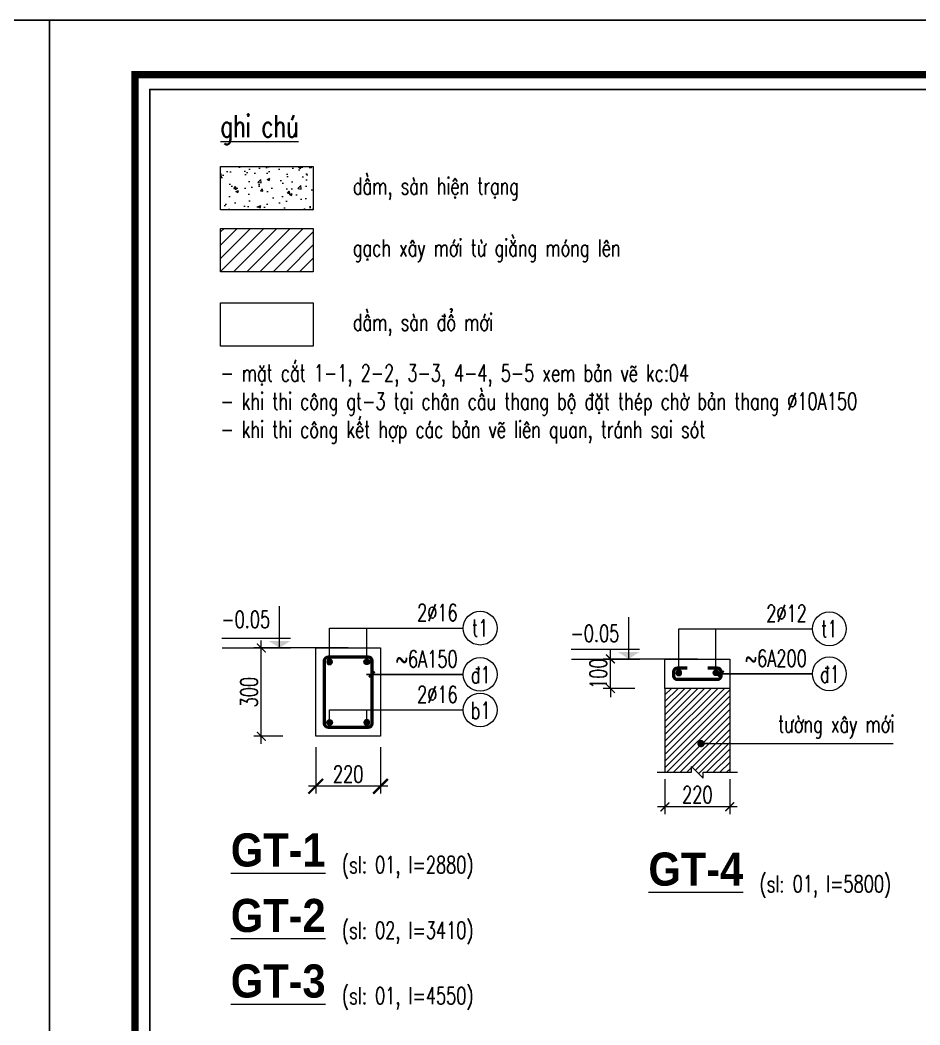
# Model space of a CAD drawing. Header units: millimetres. Extents: x 61738 to 439738, y 60858 to 151243.
# Drawn here: x 145337 to 157564, y 100148 to 113800 of the extents above; entities that cross this region are included whole.
import ezdxf
from ezdxf.enums import TextEntityAlignment as Align

# ---------------------------------------------------------------- set-up
doc = ezdxf.new("R2010")
doc.units = ezdxf.units.MM
for name, color, linetype, lineweight in [('10-TEXT', 4, 'Continuous', 15), ('2-THEP2', 6, 'Continuous', 50), ('3-THAY', 7, 'Continuous', 18), ('7-HATCH', 8, 'Continuous', 13), ('8-DIM', 8, 'Continuous', 15), ('9-SO HIEU', 8, 'Continuous', 15)]:
    doc.layers.add(name, color=color, linetype=linetype, lineweight=lineweight)
doc.layers.add('Khungbo', color=32, linetype='Continuous')
doc.layers.add('KICHTHUOC', color=8, linetype='Continuous')
doc.styles.add('A3 - Text 2.3', font='Vnsimli.shx', dxfattribs={"width": 0.7, "height": 230})
doc.styles.add('A3 - Text 4.5', font='VnArialH-Bold.TTF', dxfattribs={"width": 0.9, "height": 450})
doc.styles.add('A3-Text 2.3', font='vnsimli.shx', dxfattribs={"width": 0.7, "height": 230, "bigfont": 'vn.shx'})
doc.styles.add('S1', font='vnsimli.shx', dxfattribs={"width": 0.75})
doc.styles.add('T1', font='Vnsimli.shx', dxfattribs={"width": 0.7})
doc.dimstyles.new('A3-1-100', dxfattribs={"dimtxt": 200, "dimasz": 120, "dimexe": 100, "dimexo": 0, "dimgap": 50, "dimtad": 1, "dimdec": 0, "dimdsep": 49, "dimtxsty": 'A3-Text 2.3', "dimblk": 'ARCHTICK', "dimcen": 10, "dimdle": 100, "dimclrd": 8, "dimclre": 8, "dimclrt": 2, "dimadec": 0, "dimazin": 2, "dimtfac": 1, "dimtdec": 0, "dimtix": 1, "dimtmove": 1, "dimatfit": 3, "dimldrblk": 'DOT', "dimfxl": 1, "dimtolj": 1, "dimtzin": 0, "dimlwd": -1, "dimlwe": -1, "dimarcsym": 0})
doc.dimstyles.new('A3-1-100x2', dxfattribs={"dimtxt": 200, "dimasz": 120, "dimexe": 100, "dimexo": 0, "dimgap": 50, "dimtad": 1, "dimdec": 0, "dimlfac": 0.5, "dimdsep": 49, "dimtxsty": 'A3-Text 2.3', "dimblk": 'ARCHTICK', "dimcen": 10, "dimdle": 100, "dimclrd": 8, "dimclre": 8, "dimclrt": 2, "dimadec": 0, "dimazin": 2, "dimtfac": 1, "dimtdec": 0, "dimtix": 1, "dimtmove": 1, "dimatfit": 3, "dimldrblk": 'DOT', "dimfxl": 1, "dimtolj": 1, "dimtzin": 0, "dimlwd": -1, "dimlwe": -1, "dimarcsym": 0})
doc.dimstyles.new('A3-1-100x4', dxfattribs={"dimtxt": 200, "dimasz": 120, "dimexe": 100, "dimexo": 0, "dimgap": 50, "dimtad": 1, "dimdec": 0, "dimlfac": 0.25, "dimdsep": 49, "dimtxsty": 'A3-Text 2.3', "dimblk": 'ARCHTICK', "dimcen": 10, "dimdle": 100, "dimclrd": 8, "dimclre": 8, "dimclrt": 2, "dimadec": 0, "dimazin": 2, "dimtfac": 1, "dimtdec": 0, "dimtix": 1, "dimtmove": 1, "dimatfit": 3, "dimldrblk": 'DOT', "dimfxl": 1, "dimtolj": 1, "dimtzin": 0, "dimlwd": -1, "dimlwe": -1, "dimarcsym": 0})
doc.dimstyles.new('KT1-100x4', dxfattribs={"dimscale": 100, "dimtxt": 2.3, "dimasz": 0.006, "dimexe": 0.8, "dimexo": 0, "dimgap": 1.2, "dimtad": 1, "dimdec": 0, "dimlfac": 0.25, "dimrnd": 1, "dimdsep": 46, "dimtxsty": 'T1', "dimblk": 'DIMA', "dimcen": 0.09, "dimdle": 1.2, "dimclrd": 8, "dimclre": 8, "dimclrt": 7, "dimadec": 0, "dimazin": 0, "dimtfac": 1, "dimtdec": 0, "dimtix": 1, "dimtmove": 2, "dimatfit": 3, "dimldrblk": 'DIMA', "dimfxl": 1, "dimtolj": 1, "dimtzin": 0, "dimarcsym": 0})

# ---------------------------------------------------------------- blocks, each defined once
blk = doc.blocks.new('DK THEP')
at = {"layer": '7-HATCH'}
h = blk.add_hatch(color=1, dxfattribs=at)
edge = h.paths.add_edge_path()
edge.add_arc((0, 0), 36.1, 0, 360)
at = {"layer": '7-HATCH', "color": 0}
blk.add_circle((0, 0), 36.1, dxfattribs=at)
blk = doc.blocks.new('COS')
at = {"color": 1, "linetype": 'Continuous', "const_width": 50}
blk.add_lwpolyline([(-64, -64), (64, 64)], dxfattribs=at)
blk = doc.blocks.new('DIMA')
at = {"color": 8, "linetype": 'Continuous'}
blk.add_line((120, 0), (-120, 0), dxfattribs=at)
at = {"color": 1, "linetype": 'Continuous'}
blk.add_blockref('COS', (0, 0), dxfattribs=at)
blk = doc.blocks.new('_ArchTick')
at = {"color": 0, "linetype": 'ByBlock', "const_width": 0.15}
blk.add_lwpolyline([(-0.5, -0.5), (0.5, 0.5)], dxfattribs=at)
blk = doc.blocks.new('*D572')
at = {"layer": '8-DIM', "color": 8, "ltscale": 100, "transparency": 16777216}
for p, q in [((149795, 105269), (148514, 105269)), ((148905, 104069), (148514, 104069))]:
    blk.add_line(p, q, dxfattribs=at)
at = {"layer": '8-DIM', "color": 8, "linetype": 'ByBlock', "ltscale": 100, "transparency": 16777216}
blk.add_line((148614, 103969), (148614, 105369), dxfattribs=at)
at = {"layer": 'Defpoints', "color": 0, "ltscale": 100, "transparency": 16777216}
for p in [(148614, 105269), (149795, 105269), (148905, 104069)]:
    blk.add_point(p, dxfattribs=at)
at = {"layer": '8-DIM', "color": 8, "ltscale": 100, "transparency": 16777216, "xscale": 120, "yscale": 120, "zscale": 120}
for p, rotation in [((148614, 105269), 90), ((148614, 104069), 270)]:
    blk.add_blockref('_ArchTick', p, dxfattribs=dict(at, rotation=rotation))
at = {"layer": '8-DIM', "color": 2, "ltscale": 100, "transparency": 16777216, "insert": (148449, 104669), "char_height": 230, "attachment_point": 5, "rotation": 90, "style": 'A3-Text 2.3'}
blk.add_mtext('\\A1;300', dxfattribs=at)
blk = doc.blocks.new('_Dot')
at = {"color": 0, "linetype": 'ByBlock', "lineweight": -2}
blk.add_line((-0.5, 0), (-1, 0), dxfattribs=at)
at = {"color": 0, "linetype": 'ByBlock', "const_width": 0.5}
blk.add_lwpolyline([(-0.25, 0, 1), (0.25, 0, 1)], format="xyb", close=True, dxfattribs=at)
blk = doc.blocks.new('*U9')
at = {"layer": '10-TEXT'}
for p, q in [((17615, 449767), (17615, 450310)), ((16865, 449893), (17756, 449893)), ((16869, 449766), (17757, 449766))]:
    blk.add_line(p, q, dxfattribs=at)
at = {"layer": '10-TEXT', "color": 1}
blk.add_solid([(17756, 449858), (17615, 449767), (17473, 449858)], dxfattribs=at)
blk = doc.blocks.new('CDS12')
at = {"layer": 'Defpoints'}
blk.add_lwpolyline([(91835, 363353), (49835, 363353), (49835, 393053), (91835, 393053)], close=True, dxfattribs=at)
at = {"layer": 'Khungbo', "color": 1, "const_width": 100}
blk.add_lwpolyline([(91094, 364100), (50996, 364100), (50996, 392312), (91094, 392312)], close=True, dxfattribs=at)
at = {"layer": 'Khungbo', "color": 1}
blk.add_lwpolyline([(90894, 364300), (51196, 364300), (51196, 392112), (90894, 392112)], close=True, dxfattribs=at)
blk = doc.blocks.new('*D800')
at = {"layer": '8-DIM', "color": 8, "transparency": 16777216}
for p, q in [((154099, 103488), (154099, 103011)), ((154980, 103488), (154980, 103011))]:
    blk.add_line(p, q, dxfattribs=at)
at = {"layer": '8-DIM', "color": 8, "linetype": 'ByBlock', "transparency": 16777216}
blk.add_line((155080, 103111), (153999, 103111), dxfattribs=at)
at = {"layer": 'Defpoints', "color": 0, "transparency": 16777216}
for p in [(154099, 103488), (154980, 103488), (154099, 103111)]:
    blk.add_point(p, dxfattribs=at)
at = {"layer": '8-DIM', "color": 8, "transparency": 16777216, "xscale": 120, "yscale": 120, "zscale": 120, "rotation": 180}
blk.add_blockref('_ArchTick', (154099, 103111), dxfattribs=at)
at = {"layer": '8-DIM', "color": 8, "transparency": 16777216, "xscale": 120, "yscale": 120, "zscale": 120}
blk.add_blockref('_ArchTick', (154980, 103111), dxfattribs=at)
at = {"layer": '8-DIM', "color": 2, "transparency": 16777216, "insert": (154540, 103276), "char_height": 230, "attachment_point": 5, "style": 'A3-Text 2.3'}
blk.add_mtext('\\A1;220', dxfattribs=at)
blk = doc.blocks.new('*D801')
at = {"layer": '8-DIM', "color": 8, "linetype": 'ByBlock', "ltscale": 100, "transparency": 16777216}
for p, q in [((153359, 105119), (153359, 105239)), ((153359, 104719), (153359, 105119)), ((153359, 104719), (153359, 104599))]:
    blk.add_line(p, q, dxfattribs=at)
at = {"layer": '8-DIM', "color": 8, "ltscale": 100, "transparency": 16777216}
for p, q in [((154540, 105119), (153259, 105119)), ((153690, 104719), (153259, 104719))]:
    blk.add_line(p, q, dxfattribs=at)
at = {"layer": 'Defpoints', "color": 0, "ltscale": 100, "transparency": 16777216}
for p in [(153359, 105119), (154540, 105119), (153690, 104719)]:
    blk.add_point(p, dxfattribs=at)
at = {"layer": '8-DIM', "color": 8, "ltscale": 100, "transparency": 16777216, "xscale": 120, "yscale": 120, "zscale": 120}
for p, rotation in [((153359, 105119), 270), ((153359, 104719), 90)]:
    blk.add_blockref('_ArchTick', p, dxfattribs=dict(at, rotation=rotation))
at = {"layer": '8-DIM', "color": 2, "ltscale": 100, "transparency": 16777216, "insert": (153194, 104919), "char_height": 230, "attachment_point": 5, "rotation": 90, "style": 'A3-Text 2.3'}
blk.add_mtext('\\A1;100', dxfattribs=at)
blk = doc.blocks.new('*D944')
at = {"layer": '8-DIM', "color": 8, "ltscale": 400, "transparency": 16777216}
for p, q in [((149355, 103920), (149355, 103290)), ((150235, 103920), (150235, 103290))]:
    blk.add_line(p, q, dxfattribs=at)
at = {"layer": '8-DIM', "color": 8, "linetype": 'ByBlock', "ltscale": 400, "transparency": 16777216}
blk.add_line((150335, 103390), (149255, 103390), dxfattribs=at)
at = {"layer": 'Defpoints', "color": 0, "ltscale": 400, "transparency": 16777216}
for p in [(149355, 103920), (150235, 103920), (149355, 103390)]:
    blk.add_point(p, dxfattribs=at)
at = {"layer": '8-DIM', "color": 8, "ltscale": 400, "transparency": 16777216, "xscale": 200, "yscale": 200, "zscale": 200, "rotation": 180}
blk.add_blockref('_ArchTick', (149355, 103390), dxfattribs=at)
at = {"layer": '8-DIM', "color": 8, "ltscale": 400, "transparency": 16777216, "xscale": 200, "yscale": 200, "zscale": 200}
blk.add_blockref('_ArchTick', (150235, 103390), dxfattribs=at)
at = {"layer": '8-DIM', "color": 2, "ltscale": 400, "transparency": 16777216, "insert": (149795, 103555), "char_height": 230, "attachment_point": 5, "style": 'A3-Text 2.3'}
blk.add_mtext('\\A1;220', dxfattribs=at)
blk = doc.blocks.new('_Origin')
at = {"color": 0, "linetype": 'ByBlock', "lineweight": -2}
blk.add_line((0, 0), (-1, 0), dxfattribs=at)
blk.add_circle((0, 0), 0.5, dxfattribs=at)

msp = doc.modelspace()

# ---------------------------------------------------------------- hatches: boundary and pattern name
at = {"layer": '7-HATCH', "ltscale": 500}
h = msp.add_hatch(dxfattribs=at)
h.set_pattern_fill('AR-CONC', color=256, scale=2)
h.set_pattern_definition([(50, (230, 54910), (364.36934, -31.87817), [38.1, -419.1]), (355, (230, 54910), (-70.48565, 382.1133), [30.48, -335.28]), (100.451, (260.36, 54907.34), (293.885, 350.2334), [32.38, -356.18]), (46.1842, (230, 55011.6), (542.1581, -84.0847), [57.15, -628.65]), (96.6356, (275.2, 55004.6), (474.8085, 494.8511), [48.57, -534.27]), (351.184, (230, 55011.6), (474.8092, 494.8502), [45.72, -502.92]), (21, (280.8, 54986.2), (303.22976, -204.53104), [38.1, -419.1]), (326, (280.8, 54986.2), (123.6041, 368.3759), [30.48, -335.28]), (71.4514, (306.07, 54969.16), (426.833, 163.8457), [32.38, -356.18]), (37.5, (230, 54910), (6.17721, 169.11008), [0, -331.216, 0, -340.36, 0, -336.55]), (7.5, (230, 54910), (133.63933, 200.36115), [0, -194.056, 0, -323.596, 0, -128.27]), (327.5, (116.72, 54910), (271.18119, -11.45749), [0, -127, 0, -396.24, 0, -525.78]), (317.5, (65.92, 54910), (296.25836, 50.85298), [0, -165.1, 0, -263.144, 0, -373.38])])
h.paths.add_polyline_path([(149320, 111220), (149320, 111810), (148060, 111810), (148060, 111220)])
at = {"layer": '7-HATCH', "ltscale": 400}
h = msp.add_hatch(dxfattribs=at)
h.set_pattern_fill('ANSI31', color=256, scale=40)
h.set_pattern_definition([(45, (0, 220), (-89.80256, 89.80256), [])])
h.paths.add_polyline_path([(149320, 110380), (149320, 110970), (148060, 110970), (148060, 110380)])
h = msp.add_hatch(dxfattribs=at)
h.set_pattern_fill('ANSI31', color=256, scale=20)
h.set_pattern_definition([(45, (-820, 0), (-44.90128, 44.90128), [])])
h.paths.add_polyline_path([(154460, 103660), (154620, 103500), (154620, 103580), (154980, 103580), (154980, 104718.9), (154100, 104718.9), (154100, 103580), (154460, 103580)])

# ---------------------------------------------------------------- linework, layer by layer
at = {"layer": '2-THEP2'}
msp.add_lwpolyline([(149525.4, 105148.9), (150065.4, 105148.9, -0.4142136), (150115.4, 105098.9), (150115.4, 104238.9, -0.4142136), (150065.4, 104188.9), (149525.4, 104188.9, -0.4142136), (149475.4, 104238.9), (149475.4, 105098.9, -0.4142136)], format="xyb", close=True, dxfattribs=at)
msp.add_lwpolyline([(154680, 104998.9), (154810, 104998.9, -0.4142136), (154860, 104948.9), (154860, 104888.9, -0.4142136), (154810, 104838.9), (154270, 104838.9, -0.4142136), (154220, 104888.9), (154220, 104948.9, -0.4142136), (154270, 104998.9), (154400, 104998.9)], format="xyb", dxfattribs=at)
at = {"layer": '3-THAY'}
for p, q in [((149355.4, 105268.9), (150235.4, 105268.9)), ((149355.4, 104068.9), (149355.4, 105268.9)), ((150235.4, 105268.9), (150235.4, 104068.9)), ((154100, 105118.9), (154980, 105118.9)), ((154100, 104718.9), (154100, 105118.9)), ((154980, 105118.9), (154980, 104718.9)), ((154980, 104718.9), (154100, 104718.9)), ((150235.4, 104068.9), (149355.4, 104068.9))]:
    msp.add_line(p, q, dxfattribs=at)
at = {"layer": '3-THAY', "ltscale": 400}
for points in [[(148060, 111810), (149320, 111810), (149320, 111220), (148060, 111220)], [(148060, 110970), (149320, 110970), (149320, 110380), (148060, 110380)], [(148060, 109960), (149320, 109960), (149320, 109370), (148060, 109370)]]:
    msp.add_lwpolyline(points, close=True, dxfattribs=at)
for points in [[(154100, 104718.9), (154100, 103580)], [(154980, 104718.9), (154980, 103580)]]:
    msp.add_lwpolyline(points, dxfattribs=at)
at = {"layer": '7-HATCH', "ltscale": 400}
msp.add_lwpolyline([(153994.4, 103580), (154460, 103580), (154460, 103660), (154620, 103500), (154620, 103580), (155085.6, 103580)], dxfattribs=at)
at = {"layer": '9-SO HIEU'}
for centre in [(151588.6, 105539.5), (156333.2, 105529.5), (151588.6, 104910.3), (156333.2, 104918.9), (151588.6, 104427)]:
    msp.add_circle(centre, 230, dxfattribs=at)

# ---------------------------------------------------------------- block references
at = {"layer": '9-SO HIEU', "yscale": 1.067489280016162, "zscale": 1.067489280016162}
for p, xscale in [((149543, 105082.2), -1.067489280016162), ((150047.8, 105082.2), 1.067489280016162), ((154287.6, 104932.2), -1.067489280016162), ((154792.4, 104932.2), 1.067489280016162)]:
    msp.add_blockref('DK THEP', p, dxfattribs=dict(at, xscale=xscale))
at = {"layer": '9-SO HIEU', "yscale": 1.067489280016162, "zscale": 1.067489280016162, "rotation": 180}
for p, xscale in [((149543, 104255.6), 1.067489280016162), ((150047.8, 104255.6), -1.067489280016162)]:
    msp.add_blockref('DK THEP', p, dxfattribs=dict(at, xscale=xscale))
at = {"layer": 'KICHTHUOC'}
for p in [(53903.3, -279252.9), (95903.3, -279252.9)]:
    msp.add_blockref('CDS12', p, dxfattribs=at)
at = {"layer": 'KICHTHUOC', "xscale": 1.045454545455868, "yscale": 1.045454545455868, "zscale": 1.045454545455868}
for p in [(130447.2, -364940.8), (135191.8, -365090.8)]:
    msp.add_blockref('*U9', p, dxfattribs=at)

# ---------------------------------------------------------------- texts
at = {"layer": '10-TEXT', "width": 0.7}
for s, height, style, p in [('%%Ughi chó', 300, 'S1', (148060, 112210)), ('dÇm, sµn hiÖn tr¹ng', 230, 'S1', (149860, 111430)), ('g¹ch x©y míi tõ gi»ng mãng lªn', 230, 'S1', (149860, 110590)), ('dÇm, sµn ®æ míi', 230, 'S1', (149860, 109580)), ('-0.05', 230, 'A3 - Text 2.3', (148072.6, 105542.7)), ('-0.05', 230, 'A3 - Text 2.3', (152817.2, 105352.7)), ('(sl: 01, l=2880)', 230, 'S1', (149711.4, 102209.5)), ('(sl: 01, l=5800)', 230, 'S1', (155386, 101949.5)), ('(sl: 02, l=3410)', 230, 'S1', (149711.4, 101319.5)), ('(sl: 01, l=4550)', 230, 'S1', (149711.4, 100429.5))]:
    msp.add_text(s, height=height, dxfattribs=dict(at, style=style)).set_placement(p)
at = {"layer": '10-TEXT', "style": 'S1', "width": 0.7}
for s, p in [('2`16', (151283, 105634.1)), ('2`12', (156027.5, 105624.1)), ('~6A150', (151283, 105004.9)), ('~6A200', (156027.5, 105013.5)), ('2`16', (151283, 104521.6)), ('t\xadêng x©y míi', (157217.5, 104120))]:
    msp.add_text(s, height=230, dxfattribs=at).set_placement(p, align=Align.RIGHT)
for p in [(151588.6, 105539.5), (156333.2, 105529.5)]:
    msp.add_text('t1', height=230, dxfattribs=at).set_placement(p, align=Align.MIDDLE)
at = {"layer": '10-TEXT'}
for s, height, style, width, p in [('®1', 230, 'S1', 0.7, (151596.3, 104789)), ('®1', 230, 'S1', 0.7, (156340.9, 104797.6)), ('b1', 230, 'S1', 0.7, (151596.3, 104305.7)), ('%%Ugt-1', 450, 'A3 - Text 4.5', 0.9, (148844.4, 102300)), ('%%Ugt-4', 450, 'A3 - Text 4.5', 0.9, (154519, 102040)), ('%%Ugt-2', 450, 'A3 - Text 4.5', 0.9, (148844.4, 101410)), ('%%Ugt-3', 450, 'A3 - Text 4.5', 0.9, (148844.4, 100520))]:
    msp.add_text(s, height=height, dxfattribs=dict(at, style=style, width=width)).set_placement(p, align=Align.CENTER)
at = {"layer": '10-TEXT', "ltscale": 400, "insert": (148060, 109120), "char_height": 230, "width": 12680, "attachment_point": 1, "style": 'A3-Text 2.3'}
msp.add_mtext('- mÆt c¾t 1-1, 2-2, 3-3, 4-4, 5-5 xem b¶n vÏ kc:04\\P- khi thi c«ng gt-3 t¹i ch©n cÇu thang bé ®Æt thÐp chê b¶n thang `10A150\\P- khi thi c«ng kÕt hîp c¸c b¶n vÏ liªn quan, tr¸nh sai sãt', dxfattribs=at)

# ---------------------------------------------------------------- dimensions: what is measured, and where the dimension line sits
at = {"layer": '8-DIM', "ltscale": 100}
for base, p1, p2, picture, middle in [((148614.2, 105268.9), (148905.1, 104068.9), (149795.4, 105268.9), '*D572', (148449.2, 104668.9)), ((153358.8, 105118.9), (153690, 104718.9), (154540, 105118.9), '*D801', (153193.8, 104918.9))]:
    dim = msp.add_linear_dim(base=base, p1=p1, p2=p2, angle=90, dimstyle='A3-1-100x4', dxfattribs=at)
    dim.commit()
    dim.dimension.update_dxf_attribs({"geometry": picture, "text_midpoint": middle})
at = {"layer": '8-DIM', "ltscale": 400}
dim = msp.add_linear_dim(base=(149355.4, 103390), p1=(150235.4, 103920), p2=(149355.4, 103920), dimstyle='A3-1-100x4', override={"dimasz": 200, "dimldrblk": 'Origin'}, dxfattribs=at)
dim.commit()
dim.dimension.update_dxf_attribs({"geometry": '*D944', "text_midpoint": (149795.4, 103555)})
at = {"layer": '8-DIM'}
dim = msp.add_linear_dim(base=(154099.2, 103111), p1=(154980, 103488.4), p2=(154099.2, 103488.4), angle=180, dimstyle='A3-1-100x4', dxfattribs=at)
dim.commit()
dim.dimension.update_dxf_attribs({"geometry": '*D800', "text_midpoint": (154539.6, 103276)})

# ---------------------------------------------------------------- leaders
at = {"layer": '9-SO HIEU', "ltscale": 100}
for points in [[(149543, 105082.2), (149543, 105539.5), (151358.6, 105539.5)], [(150047.8, 105082.2), (150047.8, 105539.5)], [(154287.6, 104932.2), (154287.6, 105529.5), (156103.2, 105529.5)], [(154792.4, 104932.2), (154792.4, 105529.5)], [(149543, 104255.6), (149543, 104427), (151358.6, 104427)], [(150047.8, 104255.6), (150047.8, 104427)]]:
    msp.add_leader(points, dimstyle='A3-1-100', override={"dimasz": 100, "dimgap": 1.2, "dimtad": 0, "dimldrblk": 'None'}, dxfattribs=at)
at = {"layer": '9-SO HIEU'}
for points in [[(150115.4, 104910.3), (151358.6, 104910.3)], [(154860, 104918.9), (156103.2, 104918.9)]]:
    msp.add_leader(points, dimstyle='KT1-100x4', dxfattribs=at)
at = {"layer": '9-SO HIEU', "ltscale": 400}
msp.add_leader([(154590, 103970), (157200, 103970)], dimstyle='A3-1-100x2', override={"dimasz": 100, "dimgap": 50, "dimtad": 0, "dimtmove": 0}, dxfattribs=at)

doc.saveas('drawing.dxf')
